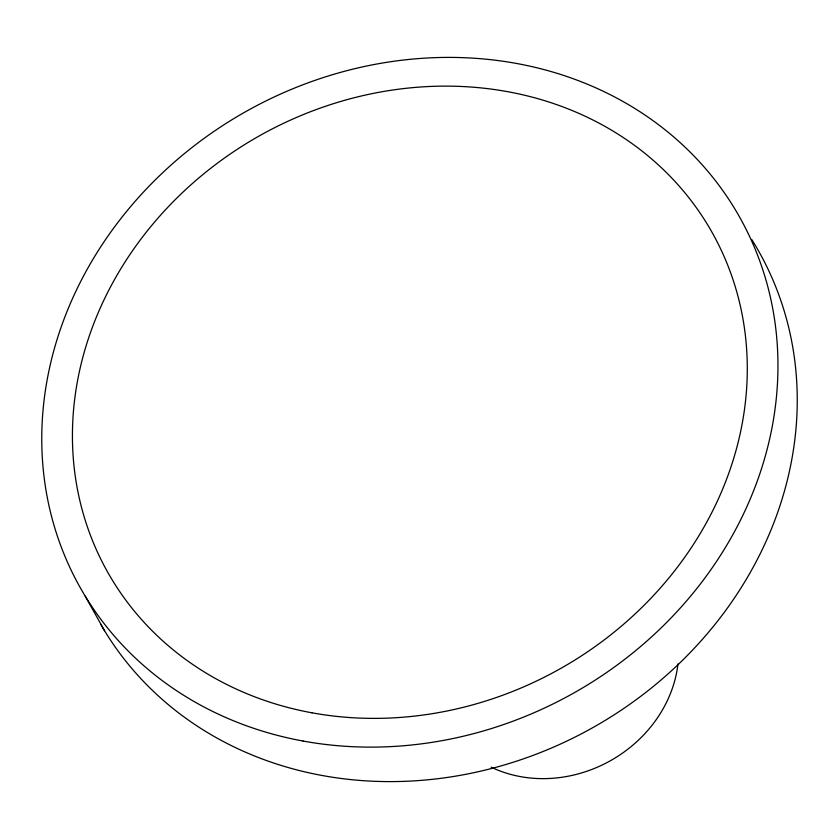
<?xml version="1.0" encoding="UTF-8"?>
<svg xmlns="http://www.w3.org/2000/svg" width="839" height="839" viewBox="0 0 839 839"><rect width="100%" height="100%" fill="white"/><g stroke="black" fill="none" stroke-linecap="round" stroke-linejoin="round"><path stroke-width="1.26" d="M85.232 596.204L104.518 630.697M751.734 239.503A378.19 333.775 -29.2 0 1 600.797 723.029A378.19 333.775 -29.2 0 1 100.575 624.017M677.964 663.964A126.06 111.262 -29.2 0 1 491.203 767.192M311.94 712.804A346.675 305.962 -29.2 0 0 738.467 298.181A346.675 305.962 -29.2 0 0 179.168 195.77A346.675 305.962 -29.2 0 0 311.94 712.804M303.036 741.036A378.19 333.775 -29.2 0 0 768.335 288.721A378.19 333.775 -29.2 0 0 158.204 177.008A378.19 333.775 -29.2 0 0 303.036 741.036"/></g></svg>
